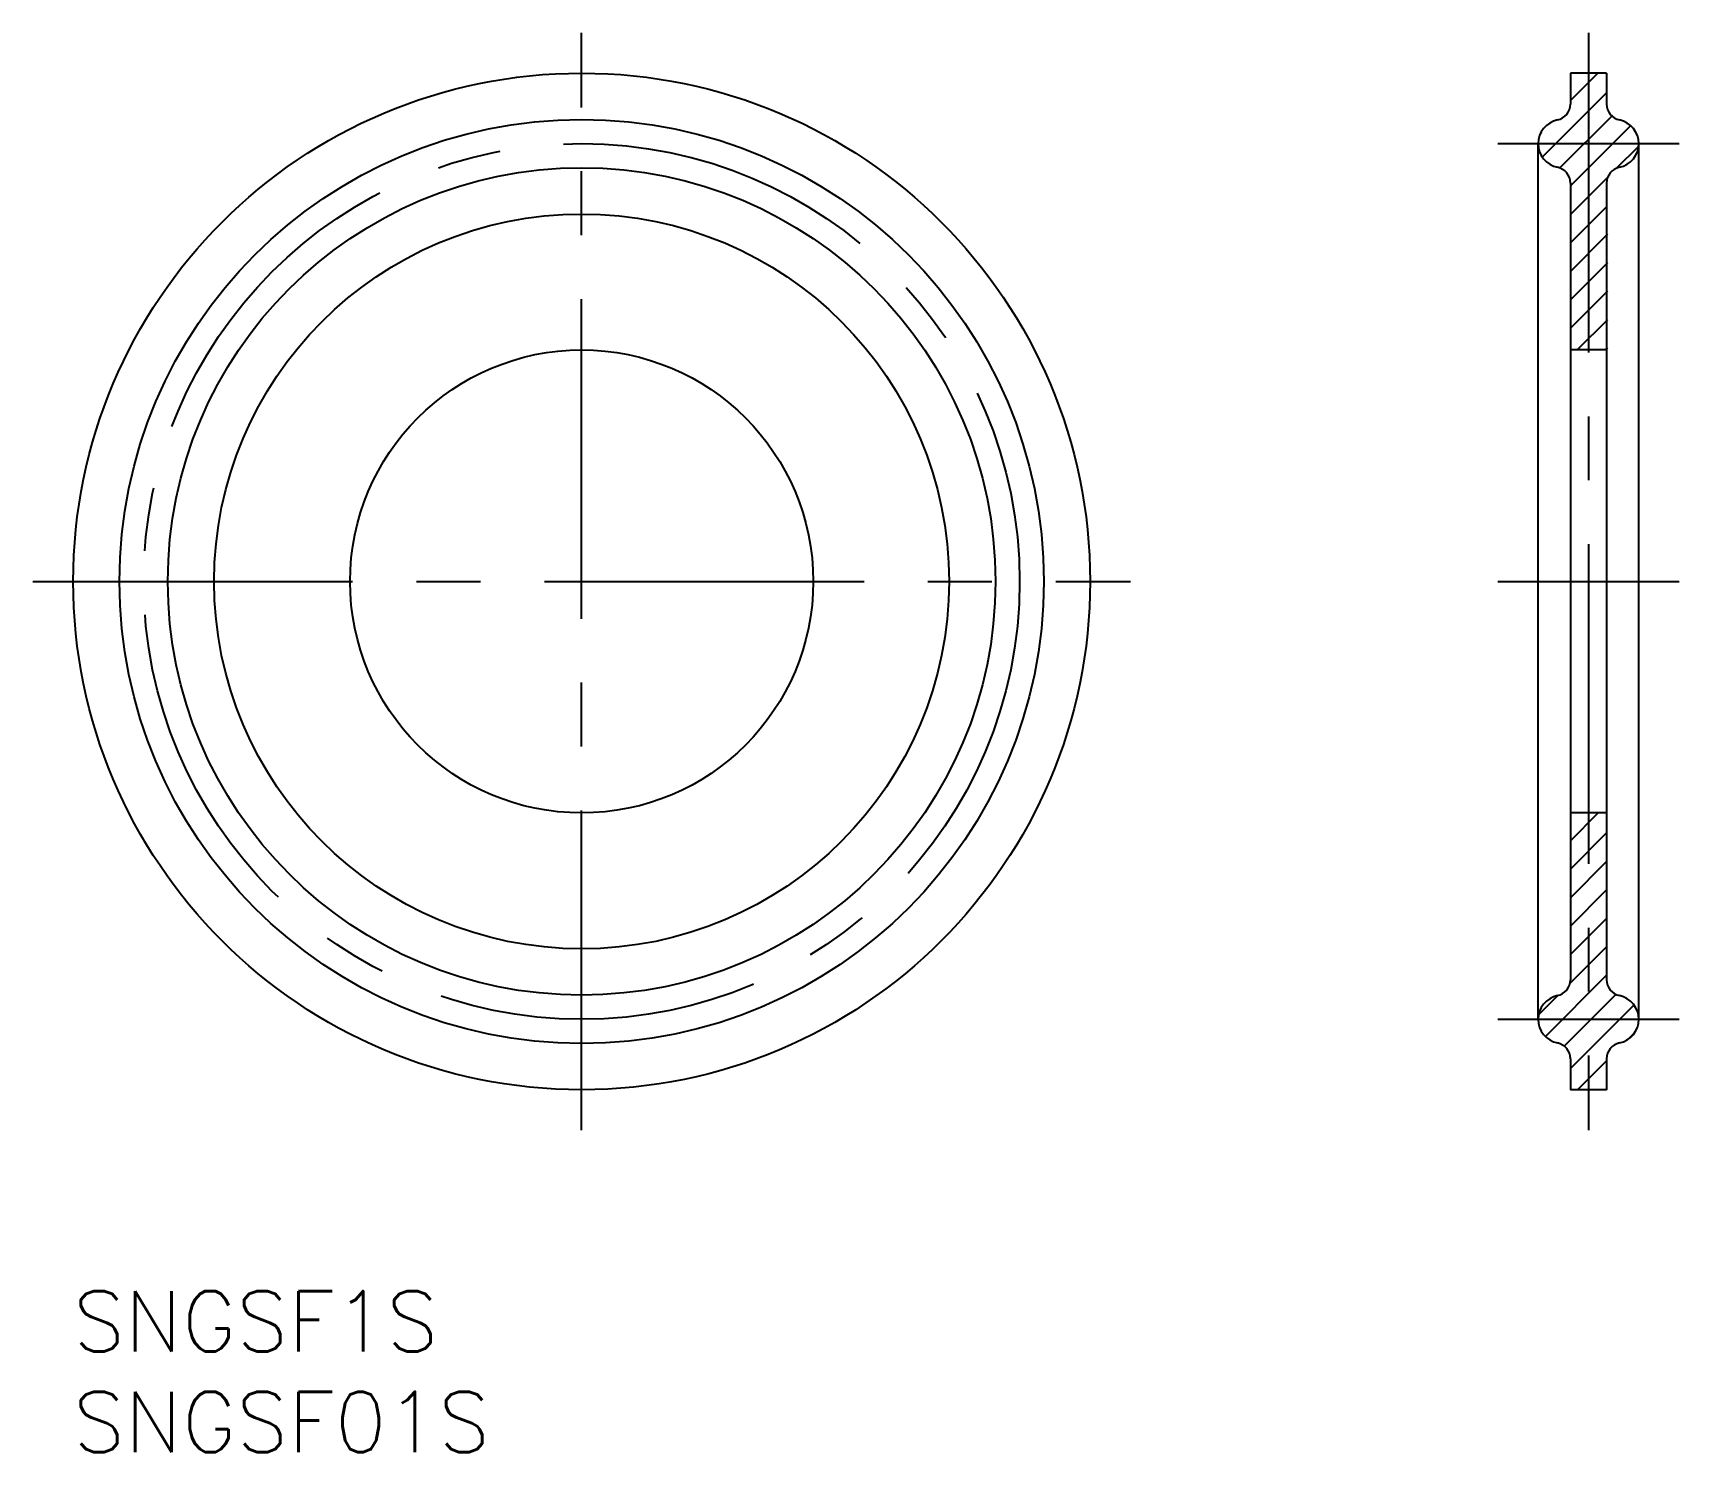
# Model space of a CAD drawing. Extents: x -2 to 79.8, y -8 to 62.5.
import ezdxf

# ---------------------------------------------------------------- set-up
doc = ezdxf.new("R2010")
doc.units = 0
doc.header["$LTSCALE"] = 0.5
doc.linetypes.add('CENTER', pattern=[50.8, 31.75, -6.35, 6.35, -6.35])
doc.layers.get('0').update_dxf_attribs({"linetype": 'CONTINUOUS'})
for name, color, linetype in [('MSM_CENTER', 1, 'CENTER'), ('MSM_CONTINUOUS', 7, 'CONTINUOUS'), ('MSM_NARROW', 5, 'CONTINUOUS'), ('MSM_PART_NUMBER', 7, 'CONTINUOUS')]:
    doc.layers.add(name, color=color, linetype=linetype)
doc.styles.get("Standard").update_dxf_attribs({"font": 'txt.shx', "height": 3, "bigfont": 'bigfont.shx'})

# ---------------------------------------------------------------- blocks, each defined once
blk = doc.blocks.new('*U8')
at = {"layer": 'MSM_PART_NUMBER'}
blk.add_text('SNGSF1S', height=3, dxfattribs=at).set_placement((0, -3))
blk = doc.blocks.new('*U9')
at = {"layer": 'MSM_PART_NUMBER'}
blk.add_text('SNGSF01S', height=3, dxfattribs=at).set_placement((0, -8))

msp = doc.modelspace()

# ---------------------------------------------------------------- linework, layer by layer
for p, q in [((74.35, 60.5), (74.35, 58.96)), ((76.15, 60.5), (74.35, 60.5)), ((76.15, 60.5), (76.15, 58.96)), ((72.75, 13.5), (72.75, 57)), ((77.75, 13.5), (77.75, 57)), ((74.35, 55.04), (74.35, 15.46)), ((76.15, 55.04), (76.15, 15.46)), ((76.15, 46.75), (74.35, 46.75)), ((76.15, 23.75), (74.35, 23.75)), ((74.35, 11.54), (74.35, 10)), ((76.15, 11.54), (76.15, 10)), ((76.15, 10), (74.35, 10))]:
    msp.add_line(p, q)
for radius in [25.25, 22.95, 20.55, 18.25]:
    msp.add_circle((25.25, 35.25), radius)
for centre, radius, start, end in [((73.55, 58.96), 0.8, 281.53696, 0), ((76.95, 58.96), 0.8, 180, 258.46304), ((73.95, 57), 1.2, 101.53696, 258.46304), ((76.55, 57), 1.2, 281.53696, 78.46304), ((73.55, 55.04), 0.8, 0, 78.46304), ((76.95, 55.04), 0.8, 101.53696, 180), ((73.55, 15.46), 0.8, 281.53696, 0), ((76.95, 15.46), 0.8, 180, 258.46304), ((73.95, 13.5), 1.2, 101.53696, 258.46304), ((76.55, 13.5), 1.2, 281.53696, 78.46304), ((73.55, 11.54), 0.8, 0, 78.46304), ((76.95, 11.54), 0.8, 101.53696, 180)]:
    msp.add_arc(centre, radius, start, end)
at = {"layer": 'MSM_CENTER'}
for p, q in [((25.25, 8), (25.25, 62.5)), ((75.25, 62.5), (75.25, 8)), ((70.75, 57), (79.75, 57)), ((-2, 35.25), (52.5, 35.25)), ((70.75, 35.25), (79.75, 35.25)), ((70.75, 13.5), (79.75, 13.5))]:
    msp.add_line(p, q, dxfattribs=at)
msp.add_circle((25.25, 35.25), 21.75, dxfattribs=at)
at = {"layer": 'MSM_CONTINUOUS'}
msp.add_circle((25.25, 35.25), 11.5, dxfattribs=at)
at = {"layer": 'MSM_NARROW'}
for p, q in [((74.35, 59.139), (75.711, 60.5)), ((72.955, 56.33), (76.15, 59.525)), ((73.829, 55.79), (76.409, 58.37)), ((74.35, 54.897), (77.349, 57.895)), ((76.649, 55.782), (77.744, 56.876)), ((74.35, 53.482), (76.209, 55.341)), ((74.35, 52.068), (76.15, 53.868)), ((74.35, 50.654), (76.209, 52.513)), ((74.35, 49.24), (76.209, 51.098)), ((74.35, 47.826), (76.209, 49.684)), ((74.689, 46.75), (76.209, 48.27)), ((76.103, 46.75), (76.209, 46.856)), ((74.35, 22.37), (75.73, 23.75)), ((74.35, 20.955), (76.15, 22.755)), ((74.35, 19.541), (76.15, 21.341)), ((74.35, 18.127), (76.15, 19.927)), ((74.35, 16.713), (76.15, 18.513)), ((74.329, 15.278), (76.15, 17.099)), ((73.109, 12.644), (76.15, 15.684)), ((74.047, 12.167), (76.614, 14.734)), ((72.77, 13.719), (73.732, 14.681)), ((74.35, 11.056), (77.512, 14.218)), ((77.199, 12.49), (77.56, 12.851)), ((74.708, 10), (76.15, 11.442)), ((76.122, 10), (76.15, 10.028))]:
    msp.add_line(p, q, dxfattribs=at)

# ---------------------------------------------------------------- block references
at = {"layer": 'MSM_CONTINUOUS'}
for name in ['*U8', '*U9']:
    msp.add_blockref(name, (0, 0), dxfattribs=at)

doc.saveas('drawing.dxf')
